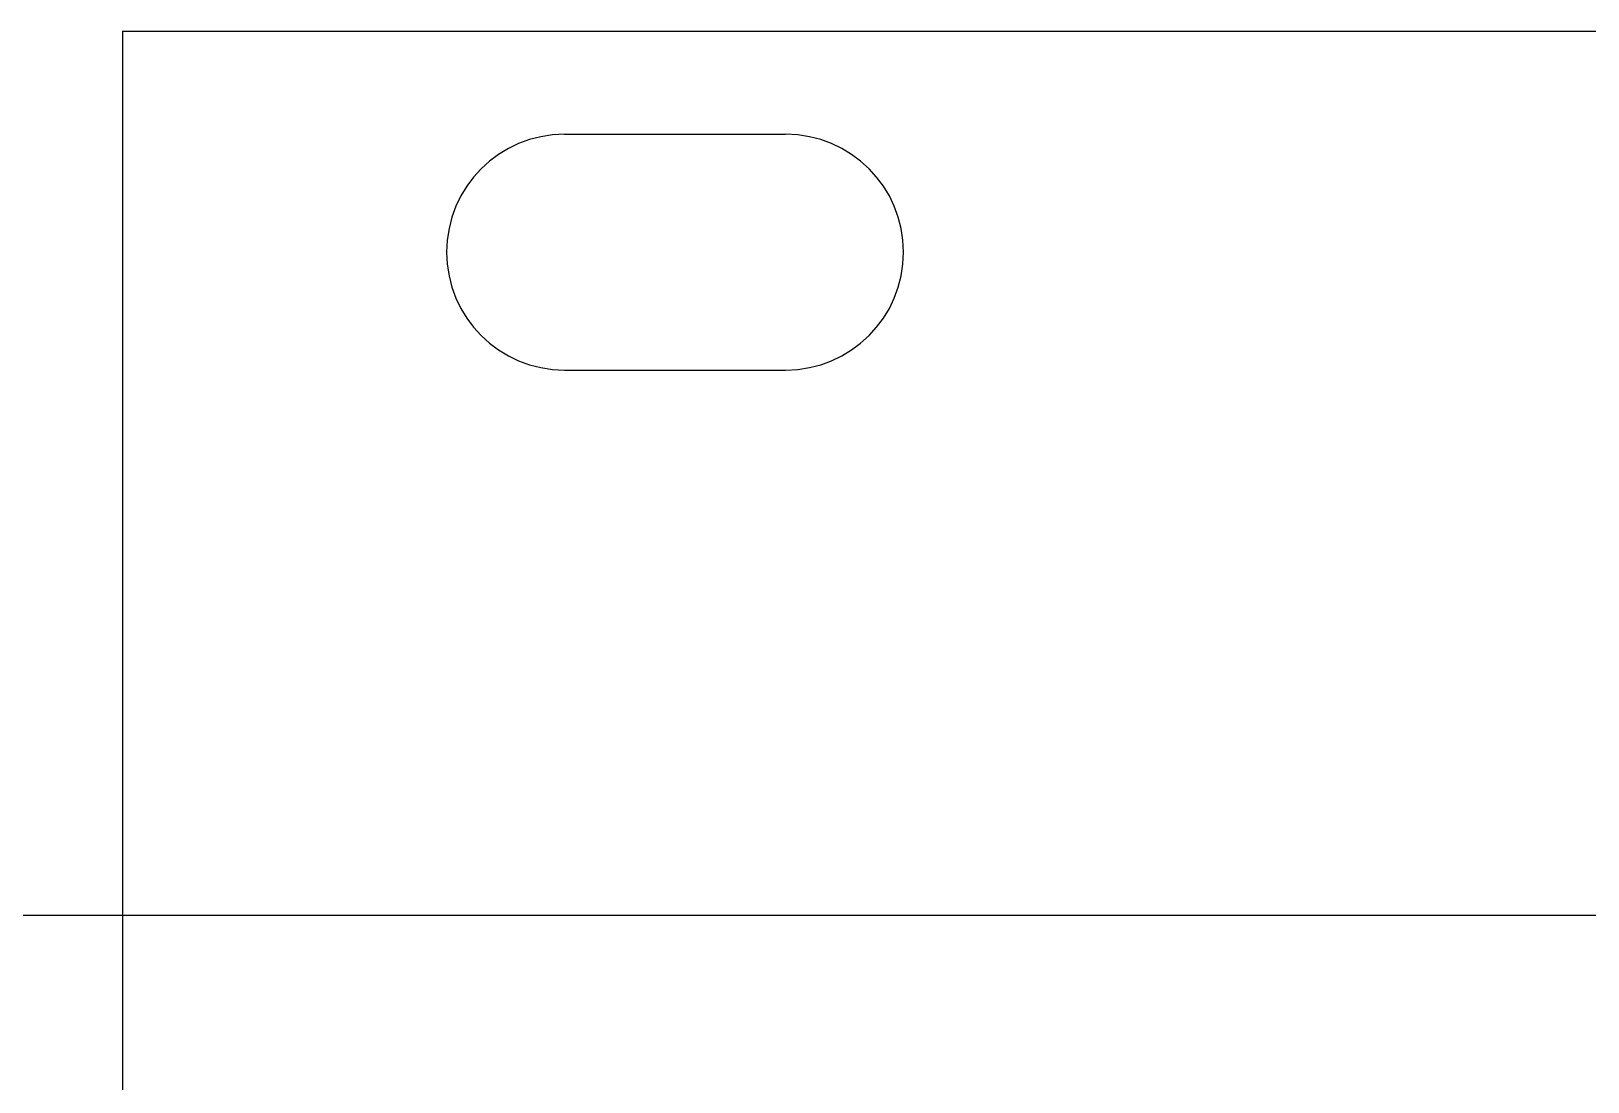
# Model space of a CAD drawing. Extents: x -1423 to 1501, y 0 to 128.
# Drawn here: x -1.24 to 19.88, y 114.24 to 128.5 of the extents above; entities that cross this region are included whole.
import ezdxf

# ---------------------------------------------------------------- set-up
doc = ezdxf.new("R2010")
doc.units = 0
for name, color, linetype in [('CONSTRUCTION', 7, 'CONTINUOUS'), ('DXF_VCO-1A-B-PANEL-1-1_MO0', 7, 'CONTINUOUS'), ('LAYER1', 7, 'CONTINUOUS')]:
    doc.layers.add(name, color=color, linetype=linetype)

msp = doc.modelspace()

# ---------------------------------------------------------------- linework, layer by layer
at = {"layer": 'CONSTRUCTION', "color": 6}
msp.add_line((-916.088, 116.5), (988.205, 116.5), dxfattribs=at)
at = {"layer": 'DXF_VCO-1A-B-PANEL-1-1_MO0', "color": 178}
for p, q in [((0, 128.5), (40.3, 128.5)), ((6, 127.1), (9, 127.1)), ((6, 123.9), (9, 123.9))]:
    msp.add_line(p, q, dxfattribs=at)
for centre, start, end in [((6, 125.5), 90, 270), ((9, 125.5), 270, 90)]:
    msp.add_arc(centre, 1.6, start, end, dxfattribs=at)
at = {"layer": 'LAYER1', "color": 7}
msp.add_line((0, 128.5), (0, 0), dxfattribs=at)

doc.saveas('drawing.dxf')
